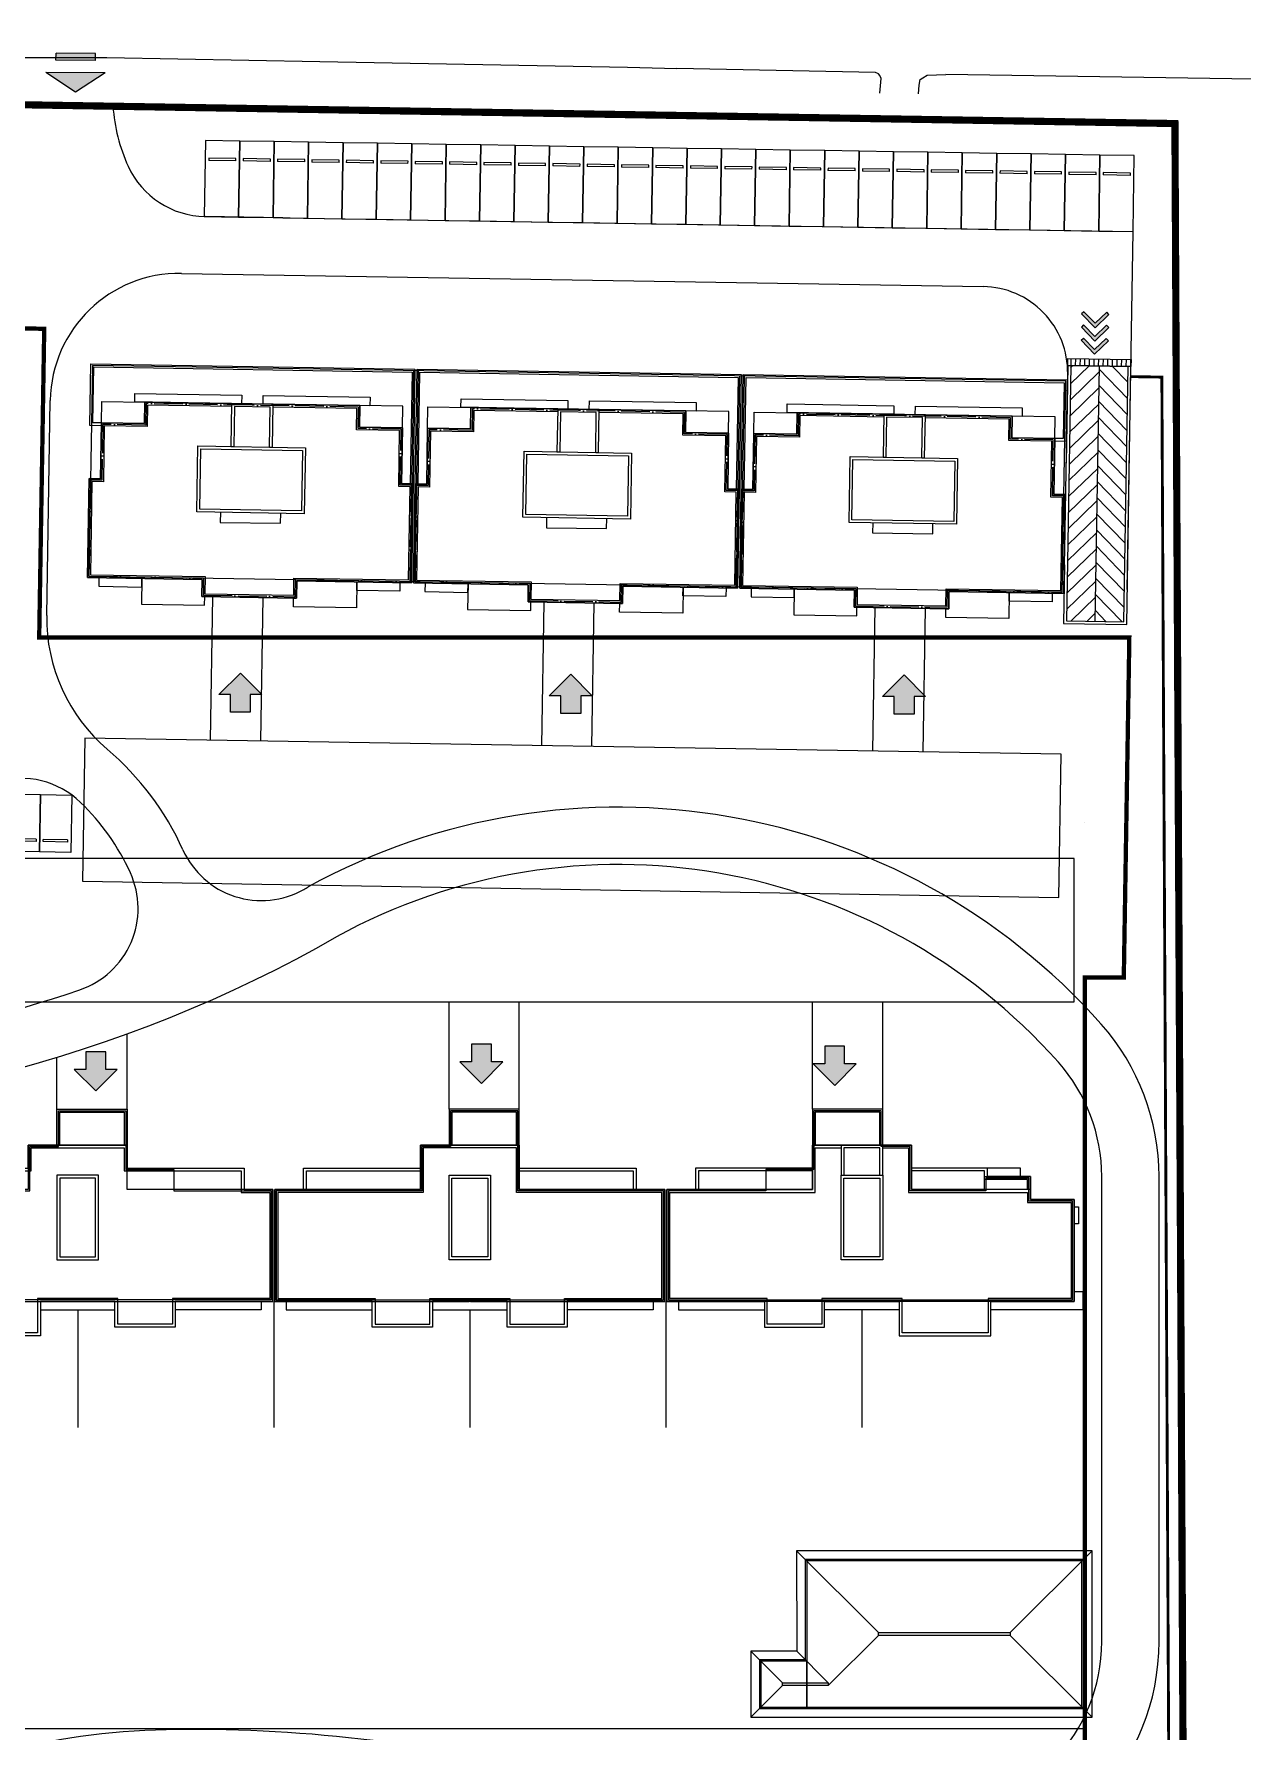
# Model space of a CAD drawing. Extents: x 30227 to 490047, y 105157 to 588160.
# Drawn here: x 264519 to 348788, y 337683 to 456062 of the extents above; entities that cross this region are included whole.
import ezdxf

# ---------------------------------------------------------------- set-up
doc = ezdxf.new("R2010")
doc.units = 0
doc.header["$LTSCALE"] = 1000
doc.header["$MEASUREMENT"] = 0
for name, pattern in [('ACAD_ISO05W100', [33, 24, -3, 0, -3, 0, -3]), ('DASH', [0.35, 0.25, -0.1]), ('DOTE', [2.4200000000000004, 2, -0.2, 0.02, -0.2])]:
    doc.linetypes.add(name, pattern=pattern)
for name, color, linetype in [('c', 7, 'Continuous'), ('DIM_ELEV', 3, 'Continuous'), ('DOTE', 10, 'DOTE'), ('dx', 251, 'Continuous'), ('JZD', 1, 'Continuous'), ('WALL', 2, 'Continuous'), ('WINDOW', 4, 'Continuous'), ('停车位', 253, 'Continuous'), ('其他', 30, 'Continuous'), ('围墙', 204, 'Continuous'), ('地下室轮廓线', 142, 'Continuous'), ('坡道', 132, 'Continuous'), ('屋顶', 115, 'Continuous'), ('消防', 8, 'Continuous'), ('看线', 251, 'Continuous'), ('道路', 206, 'Continuous')]:
    doc.layers.add(name, color=color, linetype=linetype)
doc.layers.add('ROOF', color=30, linetype='Continuous', lineweight=15)
doc.layers.add('绿地', color=96, linetype='Continuous', lineweight=50)
doc.layers.get('绿地').off()

# ---------------------------------------------------------------- blocks, each defined once
blk = doc.blocks.new('A$C7E563661')
for points in [[(2766.772112667561, 0.0472056120632634), (-0.1255278736353415, 3306.421115018428), (289.6568639278413, 738.0130923390388)], [(1536.15789516577, 3652.070885997324), (1152.708892790272, 3331.186385637178), (2994.354100557372, 1130.466136315808), (3377.803102933469, 1451.35063669014)]]:
    blk.add_hatch(color=256).paths.add_polyline_path(points)
for p, q in [((-0.125527873635292, 3306.421115018428), (2766.772112667561, 0.0472056120634079)), ((-0.125527873635292, 3306.421115018428), (2766.772112667561, 0.0472056120634079)), ((-0.125527873635292, 3306.421115018428), (289.6568639278412, 738.0130923390388)), ((1152.708892792463, 3331.186385639012), (1536.157895170152, 3652.070886000991)), ((1152.708892788738, 3331.186385639012), (2994.354100558907, 1130.466136313975)), ((1536.157895162701, 3652.070886000991), (3377.80310293287, 1451.350636690855)), ((2994.354100555181, 1130.466136313975), (3377.80310292542, 1451.350636683404)), ((289.6568639278412, 738.0130923390388), (2766.772112667561, 0.0472056120634079))]:
    blk.add_line(p, q)
blk.add_lwpolyline([(-0.125527873635292, 3306.421115018428), (2766.772112667561, 0.0472056120634079)])
blk = doc.blocks.new('A$C1AE11AAA')
at = {"layer": 'DIM_ELEV'}
blk.add_hatch(color=256, dxfattribs=at).paths.add_polyline_path([(-1426.31551682949, 6040.267026424408), (73.68448317050932, 4540.267026424408), (1573.684483170509, 6040.267026424408), (764.8634092807769, 6040.267025947571), (764.8634092807769, 7278.881979465484), (-617.4944429397583, 7278.881979942322), (-617.4944429397583, 6040.267026424408)])
at = {"layer": 'DIM_ELEV', "linetype": 'Continuous', "flags": 128}
blk.add_lwpolyline([(-1426.31551682949, 6040.267026424408), (73.68448317050932, 4540.267026424408), (1573.684483170509, 6040.267026424408), (764.8634092807769, 6040.267025947571), (764.8634092807769, 7278.881979465484), (-617.4944429397583, 7278.881979942322), (-617.4944429397583, 6040.267026424408)], close=True, dxfattribs=at)
blk = doc.blocks.new('A$C58F70749')
at = {"layer": '其他'}
for points in [[(714.6687437780201, -1167.207602240145), (506.076463855803, -1251.553679537028), (0, 0), (1251.553679518402, 506.0764638576656), (1335.899756833911, 297.4841839279979), (292.9383572191, -124.246202616021)], [(2096.86190039292, 147.5493748225271), (845.308220885694, -358.5270890146494), (1351.384684730321, -1610.080768572166), (1559.976964637637, -1525.734691249207), (1138.246578101068, -482.7732916306704), (2181.207977712154, -61.04290511086583)], [(2942.170121271163, -210.9777141734958), (1690.616441741586, -717.0541780442), (2196.692905589938, -1968.607857583091), (2405.285185523331, -1884.261780258268), (1983.554798986762, -841.3003806564956), (3026.516198586673, -419.5699941050261)]]:
    blk.add_hatch(color=256, dxfattribs=at).paths.add_polyline_path(points)
for points in [[(714.6687437780201, -1167.207602240145), (506.076463855803, -1251.553679537028), (0, 0), (1251.553679518402, 506.0764638576656), (1335.899756833911, 297.4841839279979), (292.9383572191, -124.246202616021)], [(2096.86190039292, 147.5493748225271), (845.308220885694, -358.5270890146494), (1351.384684730321, -1610.080768572166), (1559.976964637637, -1525.734691249207), (1138.246578101068, -482.7732916306704), (2181.207977712154, -61.04290511086583)], [(2942.170121271163, -210.9777141734958), (1690.616441741586, -717.0541780442), (2196.692905589938, -1968.607857583091), (2405.285185523331, -1884.261780258268), (1983.554798986762, -841.3003806564956), (3026.516198586673, -419.5699941050261)]]:
    blk.add_lwpolyline(points, close=True, dxfattribs=at)
blk = doc.blocks.new('T2-2')
at = {"layer": 'WALL', "linetype": 'DASH', "ltscale": 10000}
blk.add_lwpolyline([(14.14999997627456, 7.799999714363366), (3.999999976251274, 7.799999714829027), (3.999999976134859, 10.8999997144565), (-2.900000023772008, 10.89999971492216), (-2.900000023655593, 7.799999714363366), (-8.000000023748726, 7.799999714363366), (-8.000000023748726, 8.699999714270234), (-11.20000002370216, 8.699999714270234), (-11.20000002370216, 7.099999714177101), (-14.25000004144385, 7.099999714642763), (-14.25000004144385, -2.854503691e-07), (14.1499999712687, -4.391185939e-07)], close=True, dxfattribs=at)
at = {"layer": 'WINDOW'}
for points in [[(-10.50000002374872, 8.699999714270234), (-10.50000002374872, 9.299999714363366), (-8.200000006123444, 9.299999714363366)], [(-14.25000004144385, 6.599999708123505), (-14.55000002379529, 6.599999708123505), (-14.55000003532041, 5.39999971166253), (-14.25000002468005, 5.399999708402901)], [(-14.25000005832407, 0.6999997147358954), (-14.85000008333009, 0.6999996188096702), (-14.85000008333009, -0.6000002850778401), (-8.450000041397288, -0.6000002855435014)], [(-2.050000001094304, -0.6000002860091627), (3.14999999909196, -0.6000002860091627)], [(13.34999997622799, -4.353933036e-07), (13.34999997611157, -0.6000002855435014), (7.349999976344406, -0.6000002850778401)]]:
    blk.add_lwpolyline(points, dxfattribs=at)
at = {"layer": '屋顶', "linetype": 'Continuous', "flags": 128}
for points in [[(-0.8999999421648681, 10.89999971492216), (-0.8999999421648681, 13.39999759849161), (4.000000078580342, 13.39999759662896), (4.000000078580342, 10.8999997144565)], [(-0.699999942095019, 10.8999997144565), (-0.6999999422114342, 13.19999759830534), (3.800000078510493, 13.19999759690836), (3.800000078626908, 10.89999971492216)], [(0.5500080333440565, 10.89999971525976), (3.999999976134859, 10.8999997144565), (4.000000011525116, 9.299999714829028), (12.14999997615814, 9.299999714363366), (12.14999997720588, 7.799999712966382), (14.14999997627456, 7.799999714363366), (14.14999997615814, -4.391185939e-07), (7.349999976227991, -4.0512532e-07), (7.349999976227991, -1.800000244751572), (3.149999976274557, -1.800000245217233), (3.149999976274557, -3.515742719e-07), (-2.050000023795291, -3.520399332e-07), (-2.050000023795291, -2.400000245310366), (-8.450000041630119, -2.400000245310366), (-8.450000041513704, -2.854503691e-07), (-14.25000006228219, -2.854503691e-07), (-14.25000002363231, 7.099999714642763), (-11.19999997667037, 7.099999714177101), (-11.20000002370216, 8.699999714270234), (-8.20000000600703, 8.699999714735895), (-8.200000006123444, 9.299999714363366), (-2.900000023772008, 9.299999714829028)], [(0.5500080333440569, 10.69999971389511), (3.799999980605207, 10.69999971427023), (3.800000015995465, 9.099999714642763), (11.94999997632112, 9.099999714177102), (11.94999997736886, 7.599999712780117), (13.94999997632112, 7.599999714177101), (13.94999997608829, 0.1999995619989931), (7.149999976274557, 0.1999995950609445), (7.149999976274557, -1.600000245030969), (3.349999976227991, -1.600000244565308), (3.349999976227991, 0.1999996486119926), (-2.250000023748725, 0.1999996481463313), (-2.250000023748725, -2.200000245124101), (-8.250000041560268, -2.200000245124101), (-8.250000041443855, 0.1999997142702341), (-14.05000006104819, 0.1999997147358954), (-14.05000002472661, 6.899999714922159), (-10.99999997077975, 6.899999714922159), (-11.00000001781154, 8.499999715015292), (-8.000000005937181, 8.49999971454963), (-8.000000006053597, 9.099999714177102), (-2.700000041630119, 9.099999714177102), (-2.700000041397288, 10.69999971473589), (0.5500080333440569, 10.69999971389511)], [(-2.900000041583552, 9.299999714829028), (-2.900000041467137, 10.89999971492216), (0.5500080333440565, 10.89999971492216)]]:
    blk.add_lwpolyline(points, dxfattribs=at)
at = {"layer": '屋顶'}
for points in [[(2.000030620372854, 2.899999714922159), (2.000008033355697, 8.799999714829028), (-0.899991966667585, 8.799988612532616), (-0.8999693796504288, 2.899988612625747), (2.000030620372854, 2.899999714922159)], [(-0.6999701452441514, 3.099989378359168), (1.800029854755848, 3.099998949095606), (1.800008799065835, 8.599998948629946), (-0.6999912009341643, 8.599989377893507)]]:
    blk.add_lwpolyline(points, close=True, dxfattribs=at)
blk = doc.blocks.new('A$C6C484F75')
at = {"layer": '坡道'}
h = blk.add_hatch(dxfattribs=at)
h.set_pattern_fill('ANSI31', color=256, scale=499.9999999999999, angle=-0.9339702647350886)
h.set_pattern_definition([(44.06602973526491, (549713.8981678486, 1831866.505595684), (-552.0427286778117, 570.340151325466), [])])
h.paths.add_polyline_path([(-9234.1657525301, 231172.0367937088), (-8944.02278149128, 248969.6719470024), (-10943.75764799118, 249002.2722249031), (-11233.90003824234, 231204.6371951103)])
h = blk.add_hatch(dxfattribs=at)
h.set_pattern_fill('ANSI31', color=256, scale=499.9999999999999, angle=-90.9339702647351)
h.set_pattern_definition([(314.0660297352649, (553213.4331719875, 1831809.455125332), (570.340151325466, 552.0427286778117), [])])
h.paths.add_polyline_path([(-7234.431466817856, 231139.4363923073), (-6944.289072155952, 248937.0716876984), (-8944.02278149128, 248969.6719470024), (-9234.1657525301, 231172.0367937088)])
at = {"layer": '看线', "linetype": 'Continuous'}
h = blk.add_hatch(dxfattribs=at)
h.set_pattern_fill('ANSI31', color=256, scale=200, angle=45)
h.set_pattern_definition([(90, (-553541857.4400059, -3586432606.005113), (-317.5, 2.84e-14), [])])
h.paths.add_polyline_path([(-11143.72988414764, 249005.5323781967), (-11135.57978391647, 249505.4659495354), (-6736.165578603745, 249433.7450871468), (-6744.315678834915, 248933.8115158081)])
at = {"layer": '坡道', "linetype": 'Continuous', "flags": 128}
for points in [[(-11370.30573034286, 235107.1914563179), (-11437.18664002418, 231004.6637659073), (-7037.718065023423, 230936.2029232979), (-6744.315645694732, 248933.8115153313)], [(-11143.72988414764, 249005.5323781967), (-11254.57430815697, 242206.2480754853)], [(-10943.75764584541, 249002.2723574639), (-11233.90003824234, 231204.6371951103), (-7234.431466817856, 231139.4363923073), (-6944.28907430172, 248937.0715551377)], [(-11143.72988414764, 249005.5323781967), (-6744.315678834915, 248933.8115158081)], [(-9234.1657525301, 231172.0367937088), (-8944.022183060646, 248969.6719374657)]]:
    blk.add_lwpolyline(points, dxfattribs=at)
blk.add_lwpolyline([(-11143.72988414764, 249005.5323781967), (-11135.57978391647, 249505.4659495354), (-6736.165578603745, 249433.7450871468), (-6744.315678834915, 248933.8115158081)], close=True, dxfattribs=at)
blk = doc.blocks.new('A$C52681CFA')
at = {"layer": 'ROOF', "linetype": 'Continuous'}
for p, q in [((-3199.865627884865, 4600.188423633575), (-999.9513986110686, 2400.255835056305)), ((0.1021509170532227, 4600.188423633575), (2200.016380190849, 2400.255835056305)), ((-999.9475811719896, 2200.255835056305), (-3199.904017329216, 0.1970510482788086))]:
    blk.add_line(p, q, dxfattribs=at)
at = {"layer": 'ROOF', "linetype": 'Continuous', "flags": 128}
blk.add_lwpolyline([(20600.12939298153, 11600.18842363357), (-0.2156656980514526, 11600.18842363357), (0.1021509170532227, 4600.188423633575), (-3199.865627884865, 4600.188423633575), (-3199.904017329216, 0.1970510482788086), (20600.12939298153, -0.1378355026245117)], close=True, dxfattribs=at)
for points in [[(-0.2156656980514526, 11600.18842363357), (5700.231566071511, 5900)], [(14899.94096934795, 5900), (20600.12939298153, 11600.18842363357)], [(2200.328500747681, 2200.255835056305), (5700.231566071511, 5700)], [(20600.12939298153, -0.1378355026245117), (14903.08940970898, 5700)]]:
    blk.add_lwpolyline(points, dxfattribs=at)
at = {"layer": 'ROOF'}
for points in [[(5700.231566071511, 5900), (14903.08940970898, 5900), (14903.08940970898, 5700), (5700.231566071511, 5700)], [(-999.9513986110686, 2400.255835056305), (2200.016380190849, 2400.255835056305), (2200.328500747681, 2200.255835056305), (-999.9513986110686, 2200.255835056305)]]:
    blk.add_lwpolyline(points, close=True, dxfattribs=at)
blk = doc.blocks.new('A$C5E9A4857')
at = {"layer": '道路'}
for p, q in [((-63543.03840780258, 259313.9249362946), (-68976.84194207191, 259402.5278606415)), ((-63543.03840780258, 259313.9249362946), (-4242.090888619423, 258347.1830859184)), ((-4649.266090035438, 233376.1125302315), (-4242.090888619423, 258347.1830859184)), ((-70627.32910835743, 255428.8836750985), (-14705.94112563133, 254517.2364182473)), ((-9004.682621002197, 236146.1063528061), (-8804.539442896845, 248420.2097530365)), ((-80017.40320062637, 231574.6898565293), (-79772.83461368084, 246576.7805881501)), ((-51957.0911642313, 197128.3973398208), (-51957.0911642313, 204628.2927598953)), ((-47057.0911642313, 197128.399438858), (-47057.0911642313, 204628.2903065682)), ((-26607.20053505897, 197128.2741718292), (-26607.20053505897, 204628.2780852318)), ((-21707.20053505898, 197128.2762708664), (-21707.20053505898, 204628.2756319046)), ((-74407.19378006458, 197128.4142451286), (-74407.19377994537, 202382.6352558136)), ((-79307.19378006458, 197128.4121460914), (-79307.19378006458, 200747.4683232308)), ((-6429.422989487648, 159998.7298793793), (-6429.422989487648, 192440.8284664154)), ((-2429.422989487648, 159998.8020925522), (-2429.422989487648, 192440.8284664154))]:
    blk.add_line(p, q, dxfattribs=at)
at = {"layer": '道路', "linetype": 'Continuous', "flags": 128}
for points in [[(-68445.91201555727, 232875.4738616944), (-68608.94909858704, 222876.8029885292)], [(-64946.37721550464, 232818.4108829498), (-65109.41429853439, 222819.7400097847)], [(-45348.97971534729, 232499.0189313889), (-45512.01679837704, 222500.3480582238)], [(-41849.44491529464, 232441.9559526444), (-42012.4819983244, 222443.2850794793)], [(-22252.04741501808, 232122.5640015602), (-22415.08449804783, 222123.8931283951)], [(-18752.51261496544, 232065.5010228157), (-18915.54969799518, 222066.8301496506)]]:
    blk.add_lwpolyline(points, dxfattribs=at)
at = {"layer": '道路'}
for centre, radius, start, end in [((-63423.1728413105, 267898.4240169525), 12000, 183.8470842661921, 204.5896895722196), ((-68879.01969206333, 265401.73037529), 6000, 204.5896895722196, 269.065827673852), ((-70774.03031778336, 246430.0793790818), 9000, 89.06603255232974, 179.0660259457137), ((-14803.74193191528, 248518.033554554), 6000, 359.0658072973651, 89.06603255232974), ((-68018.99747288227, 231379.0882439613), 12000, 179.0660259457137, 229.6008545257298), ((-88796.24713003635, 206965.170068264), 20058.26802669512, 24.29216987982068, 49.60085452572978), ((-81822.6219419241, 214213.4324417114), 6000, 46.10629568507246, 106.1791713014284), ((-88796.24713003635, 206965.170068264), 16058.26802669511, 24.5259812092787, 46.10629568507246), ((-18429.42298936844, 159998.7298793793), 12000, 273.2603257644992, 0), ((-18429.42298936844, 159998.7298793793), 16000, 273.2031890110489, 0.0002458868101189), ((-70412.59157240391, 101265.0705080032), 52602.57932447067, 90.56026195546646, 116.6743553935465), ((-69913.93884778021, 50271.1792473793), 103598.9086081614, 75.40669822345674, 90.56026195546646)]:
    blk.add_arc(centre, radius, start, end, dxfattribs=at)
at = {"layer": '道路', "linetype": 'Continuous'}
for centre, radius, start, end in [((-40122.40075373649, 173194.6424617767), 45000, 41.57968553806578, 118.7716010061489), ((-65045.18858468532, 217685.270371914), 6000, 204.2921698798207, 299.57444269916), ((-79645.50458884239, 211140.4145689011), 6000, 288.7158983909952, 24.5259812092787), ((-40122.40075373649, 173194.6424617767), 41000, 41.57968553806578, 118.7716010061489), ((-106776.2535243034, 291221.5815358162), 90552.17821305004, 299.57444269916, 299.7944583137334), ((-106776.2535243034, 291221.5815358162), 94552.17821305004, 268.5669929531508, 299.7944583137334), ((-106776.2535243034, 291221.5815358162), 90552.17821305004, 268.5669929531508, 288.7158983909952), ((-18429.42298948765, 192440.8284664154), 16000, 0, 41.57968553806578), ((-18429.42298948765, 192440.8284664154), 12000, 0, 41.57968553806578)]:
    blk.add_arc(centre, radius, start, end, dxfattribs=at)
blk = doc.blocks.new('xiaofangpujiumian')
at = {"layer": '消防', "linetype": 'Continuous'}
blk.add_line((-7657.187269568443, 217128.2662315369), (-7657.187269568443, 217128.2662315369), dxfattribs=at)
at = {"layer": '消防'}
blk.add_line((-7708.288613319396, 143928.2760643959), (-7708.288613319396, 153928.2760643959), dxfattribs=at)
at = {"layer": '消防', "linetype": 'Continuous'}
blk.add_lwpolyline([(-77521.25900912285, 213034.6561803818), (-9430.557916164398, 211910.719974041), (-9267.314956307411, 221909.3750815392), (-77358.01584672928, 223019.6536903382)], close=True, dxfattribs=at)
at = {"layer": '消防', "linetype": 'Continuous', "flags": 128}
blk.add_lwpolyline([(-92657.19538855553, 204628.3109664917), (-8357.199856162071, 204628.2689237595), (-8357.194849967957, 214628.2689237595), (-92657.19038200378, 214628.3109664917), (-92657.19538855553, 204628.3109664917)], close=True, dxfattribs=at)
blk.add_lwpolyline([(-7708.288613319396, 143928.2760643959), (-92008.28420984745, 143928.2760643959), (-92008.28455471992, 153928.2760643959), (-7708.288613319396, 153928.2760643959)], dxfattribs=at)
blk = doc.blocks.new('7#T2-1')
at = {"layer": 'WALL', "linetype": 'DASH', "ltscale": 10000}
blk.add_lwpolyline([(6850.014417290687, 1799.945116996765), (20400.01439416409, 1799.836718559265), (20400.07675588131, 9599.836872577665), (10250.07675623893, 9599.918016433718), (10250.10153913498, 12699.91801595688), (3350.10150372982, 12699.97317790985), (3350.076720952988, 9599.97317790985), (-6799.923278927803, 9600.054321765901), (-6799.985630512238, 1800.05416727066), (6750.014346480369, 1799.945916652679)], dxfattribs=at)
at = {"layer": 'WINDOW'}
for points in [[(-5999.985635519028, 1800.047777175903), (-5999.990432143211, 1200.047926425934), (0.0095932483673096, 1199.999959945678)], [(4200.009559750557, 1199.966382980346), (9400.009625792503, 1199.924811840057)], [(19600.01439929008, 1799.843118667602), (19600.00960254669, 1199.84326839447), (13600.00958514213, 1199.891235828399)]]:
    blk.add_lwpolyline(points, dxfattribs=at)
at = {"layer": '屋顶', "linetype": 'Continuous'}
for points in [[(10250.10153925419, 12699.91810941696), (10250.11688351631, 15199.91581916809), (5350.116883516312, 15199.95728206634), (5350.101557016373, 12699.95728206634)], [(10050.10153937339, 12699.91933679581), (10050.11565577984, 14999.91751146316), (5550.115657448769, 14999.95558929443), (5550.101557016373, 12699.95605564117)], [(3350.088712573052, 11099.97317790985), (3350.10146856308, 12699.97317790985), (6800.101486206054, 12699.94559718381)], [(6800.101486206054, 12699.9455983278), (10250.10153913498, 12699.91801595688), (10250.08874797821, 11099.91801548004)], [(-4599.923279762268, 9600.036734104158), (-4599.91288626194, 10900.03673362732), (3350.115822792054, 10899.97317743301)], [(10250.08714914322, 10899.91801595688), (18200.08714878559, 10899.85446071624), (18200.07675743103, 9599.918016433718)]]:
    blk.add_lwpolyline(points, dxfattribs=at)
at = {"layer": '屋顶'}
for points in [[(8250.101486206053, 12699.97294330597), (10250.10153949261, 12699.95695447922), (10250.07675635814, 9599.918016433718), (20400.07675635815, 9599.918016433718), (20400.01439917088, 1799.836718559265), (13600.01438176632, 1799.891115665436), (13599.99999177456, -0.1087250709533691), (9399.999995827675, -0.0751476287841797), (9400.014385819435, 1799.924563407898), (4200.014386177063, 1799.966134548187), (4199.999995827675, -0.0335760116577149), (0, 0), (0.0143898725509644, 1799.999839782715), (-6799.985635519028, 1800.05416727066), (-6799.923279881477, 9599.918016433718), (3350.126216053963, 9599.918016433718), (3350.101432919502, 12699.95695447922), (5350.101486206055, 12699.97294330597)], [(6800.101486206054, 12499.98453523065), (3550.103031754494, 12499.95855331421), (3550.127815008164, 9399.918016433716), (-6599.92487859726, 9399.918016433716), (-6599.984036564826, 2000.052570343018), (200.0159887075424, 1999.99824142456), (200.0015987157822, 199.9984011650085), (4000.001594662665, 199.9680223464966), (4000.015984892845, 1999.967732906341), (9600.015984654427, 1999.922964572906), (9600.001594662666, 199.9232535362244), (13400.00159060955, 199.8928747177124), (13400.01598060131, 1999.892714500427), (20200.01599812508, 1999.838318824768), (20200.07515740394, 9399.918016433716), (10050.07515740394, 9399.918016433716), (10050.09994065761, 12499.95855331421), (6800.101486206054, 12499.98453523065)], [(-4799.923279643059, 9600.03833293915), (-4799.911287307739, 11100.03833246231), (3350.088712573052, 11099.97317790985)], [(10250.08874809742, 11099.9180150032), (18400.08874762058, 11099.85286140442), (18400.07675755024, 9599.918016433718)], [(4200.014354467391, 1799.966134548187), (4200.014354467391, 1799.966134548187), (4200.004766225815, 599.9661998748779)]]:
    blk.add_lwpolyline(points, dxfattribs=at)
for points in [[(5350.101486206055, 4699.957188606262), (5350.101486206055, 10599.9571890831), (8250.101486206053, 10599.9571890831), (8250.101486206053, 4699.957189083099), (5350.101486206055, 4699.957188606262)], [(8050.101486086845, 4899.957189083099), (5550.101486086845, 4899.957189083099), (5550.101486086845, 10399.9571890831), (8050.101486086845, 10399.9571890831)]]:
    blk.add_lwpolyline(points, close=True, dxfattribs=at)
blk = doc.blocks.new('7#T2-2')
at = {"layer": 'WALL', "linetype": 'DASH', "ltscale": 10000}
blk.add_lwpolyline([(-28400.0000385046, 7800), (-18250.0000385046, 7800.000000476837), (-18250.00003838539, 10900), (-11350.0000385046, 10900.00000047683), (-11350.00003862381, 7800), (-6250.000038504601, 7800), (-6250.000038504601, 8700), (-3050.000038504601, 8700), (-3050.000038504601, 7100), (-2.07424163818e-05, 7100.000000476836), (-2.07424163818e-05, 0), (-28400.00003349781, -0.0001535415649414)], close=True, dxfattribs=at)
at = {"layer": 'WINDOW'}
for points in [[(-3750.000038504601, 8700), (-3750.000038504601, 9300), (-6050.000056147576, 9300)], [(-2.07424163818e-05, 6599.999993801117), (299.9999616146088, 6599.999993801117), (299.9999730587006, 5399.999997138976), (-3.75509262085e-05, 5399.999993801117)], [(-3.9339065552e-06, 700.000000476837), (600.0000211000443, 699.9999046325682), (600.0000211000443, -599.9999995231628), (-5800.000020861626, -600)], [(-27600.0000385046, -0.0001497268676758), (-27600.00003838539, -600), (-21600.00003862381, -599.9999995231628)], [(-12200.00006115436, -600.000000476837), (-17400.00006127357, -600.000000476837)]]:
    blk.add_lwpolyline(points, dxfattribs=at)
at = {"layer": '屋顶', "linetype": 'Continuous'}
for points in [[(-13350.00012004375, 10900.00000047683), (-13350.00012004375, 13399.99788427353), (-18250.00014078617, 13399.99788236618), (-18250.00014078617, 10900)], [(-13550.00012016296, 10900), (-13550.00012004375, 13199.99788379669), (-18050.00014078617, 13199.99788236618), (-18050.00014090538, 10900.00000047683)], [(-16250.00005614757, 10900.00000047683), (-18250.00003838539, 10900.00004482269), (-18250.0000385046, 7800.000000476837), (-28400.0000385046, 7800.000000476837), (-28400.00003838539, -0.0001535415649414), (-21600.0000385046, -0.000119686126709), (-21600.0000385046, -1799.999958992004), (-17400.0000385046, -1799.999959468841), (-17400.0000385046, -6.5803527832e-05), (-12200.00003838539, -6.62803649902e-05), (-12200.00003838539, -2399.999959468841), (-5800.000020623207, -2399.999959468841), (-5800.000020742416, 0), (0, 0), (-3.86238098145e-05, 7100.000000476836), (-3050.00008559227, 7100), (-3050.000064849854, 7800), (-11350.00003862381, 7800), (-11350.00002074241, 10900.00000047683), (-13350.00012004375, 10900.00000047683)], [(-13350.00012004375, 10700.00000047683), (-11550.00002193451, 10700.00000047683), (-11550.0000398159, 7600), (-3250.000070929527, 7600), (-3250.000091433526, 6900.000000476836), (-200.0000375509262, 6900.000000476836), (-200.0000011920929, 200.0000004768371), (-6000.000020742416, 200), (-6000.000020623208, -2199.999959468842), (-12000.0000385046, -2199.999959468842), (-12000.0000385046, 199.999933719635), (-17600.0000385046, 199.9999341964721), (-17600.0000385046, -1599.999958992004), (-21400.0000385046, -1599.999959468841), (-21400.0000385046, 199.9998807907104), (-28200.00003826618, 199.9998474121094), (-28200.0000385046, 7600.000000476836), (-18050.0000385046, 7600.000000476836), (-18050.00003838539, 10700.00004053116), (-16250.00006055832, 10700.00000047683)], [(-18250.0000385046, 9300.000000476837), (-26400.00003838539, 9300), (-26400.00003957748, 7800.000000476837)], [(-18250.0000385046, 9100.000000476837), (-26200.0000385046, 9100), (-26200.00003945828, 7800.000000476837)], [(-3050.000064969063, 7800), (-3050.000038504601, 8700), (-6050.000056266785, 8700.000000476837), (-6050.000056147576, 9300), (-11350.00002992153, 9300.000000476837)], [(-3250.000064969063, 7800), (-3250.000044465065, 8500.000000476835), (-6250.000056266785, 8500), (-6250.000056147576, 9100), (-11350.00003111362, 9100)]]:
    blk.add_lwpolyline(points, dxfattribs=at)
at = {"layer": '屋顶'}
for points in [[(-13350.00809550285, 8799.988898277283), (-13350.00005614757, 10899.98889827728), (-16250.00005614757, 10900.00000047683), (-16250.00809562206, 8800.000000476837)], [(-13550.00809562206, 8799.989663600922), (-13550.00082182884, 10699.98966360092), (-16050.00082182884, 10699.99923419952), (-16050.00809562206, 8799.999234676361)]]:
    blk.add_lwpolyline(points, dxfattribs=at)
for points in [[(-16250.03068256378, 2900.000000476837), (-16250.00809562206, 8800.000000476837), (-13350.00809550285, 8799.988898277283), (-13350.03068256378, 2899.988898277283), (-16250.03068256378, 2900.000000476837)], [(-13550.02991700172, 3099.989664077759), (-16050.02991700172, 3099.999234676361), (-16050.00886130333, 8599.999234199524), (-13550.00886130333, 8599.98966360092)]]:
    blk.add_lwpolyline(points, close=True, dxfattribs=at)
blk = doc.blocks.new('shangyepeitao')
at = {"layer": 'WALL', "linetype": 'Continuous', "flags": 128}
for points in [[(-76202.7421939373, 244803.2411780358), (-77002.58361542225, 244816.2734293938), (-76932.56162266596, 249115.0373940513), (-54335.78277842864, 248746.7142314957), (-54465.80281829834, 240748.8530731201)], [(-76199.48391759396, 245003.2146353722), (-76799.3517165184, 245012.9886078835), (-76735.8432414995, 248911.8043561028), (-54539.0149932371, 248550.0003109024), (-54665.77227532863, 240752.113749981)], [(-54315.77518904209, 240746.4216914177), (-54185.63789265021, 248744.2668986366), (-31588.71528892382, 248375.9413919495), (-31718.73732948303, 240377.9572010041)], [(-54115.79794585705, 240743.1608872414), (-53988.92350940569, 248541.0339255379), (-31791.89814762934, 248179.2266674088), (-31918.70678639412, 240381.2178783417)], [(-31568.84851300716, 240375.3789105416), (-31438.69851164683, 248373.4961471603), (-8841.784162567696, 248005.1707763717), (-8911.642682313919, 243706.3075790405), (-9711.447477698326, 243719.3430962563)], [(-31368.87126994133, 240372.1181063652), (-31241.98412852152, 248170.2631745384), (-9044.95618443354, 247808.4558739708), (-9108.357032299044, 243909.5403733253), (-9708.1881275177, 243919.3165359498)]]:
    blk.add_lwpolyline(points, dxfattribs=at)
blk.add_lwpolyline([(-27108.72652149201, 165727.8292922974), (-27108.72652149201, 158727.8292922974), (-30308.7265496254, 158727.8292922974), (-30308.7265496254, 155327.8292922974), (-7708.726521492005, 155327.8292922974), (-7708.726521492005, 165727.8292922974)], close=True, dxfattribs=at)
blk = doc.blocks.new('靠墙车位')
at = {"layer": '停车位'}
for p, q in [((600, 5300), (-1800, 5300)), ((-1800, 5300), (-1800, 0)), ((600, 0), (600, 5300)), ((-1550, 1380), (350, 1380)), ((-1550, 1380), (-1550, 1220)), ((-1550, 1220), (350, 1220)), ((350, 1220), (350, 1380)), ((-1800, 0), (600, 0))]:
    blk.add_line(p, q, dxfattribs=at)
blk = doc.blocks.new('微型车位')
at = {"layer": '停车位'}
for p, q in [((2200, 4000), (0, 4000)), ((0, 4000), (0, 0)), ((2200, 0), (2200, 4000)), ((0, 0), (2200, 0)), ((250, 880), (1950, 880)), ((250, 880), (250, 720)), ((250, 720), (1950, 720)), ((1950, 720), (1950, 880))]:
    blk.add_line(p, q, dxfattribs=at)
blk = doc.blocks.new('1+16体块')
at = {"layer": 'c'}
for points in [[(-6750, 7600), (-3750, 7600), (-3750, 6100), (-6750, 6100)], [(-4450, 8199.999999523163), (3000, 8199.999999523163), (3000, 7600), (-4450, 7600)], [(4499.99996817112, 8199.999999523163), (11949.99998402595, 8199.999999523163), (11949.99998402595, 7600), (4499.99996817112, 7600)], [(14250, 7600), (11250, 7600), (11250, 6100), (14250, 6100)], [(-6750, -5300), (-3750.000015974045, -5300), (-3750.000015974045, -4700), (-6750, -4700)], [(11249.99998402595, -4700), (14249.99998402595, -4700), (14249.99998402595, -5300), (11249.99998402595, -5300)]]:
    blk.add_lwpolyline(points, close=True, dxfattribs=at)
for points in [[(1650.000000119209, 0), (1650.000000119209, -700), (5850.000000119209, -700), (5850.000000119209, 0)], [(-3750, -4700), (-3750, -6500), (650, -6500), (650, -5900), (450, -5900), (450, -4700), (-3750, -4700)], [(11250, -4700), (11250, -6500), (6850, -6500), (6850, -5900), (7050, -5900), (7050, -4700), (11250, -4700)]]:
    blk.add_lwpolyline(points, dxfattribs=at)
at = {"layer": 'DOTE'}
blk.add_lwpolyline([(3750, 7500), (-3650, 7500), (-3650, 6000), (-6650, 6000), (-6650, 2100), (-7450, 2100), (-7450, -4600), (550, -4600), (550, -5800), (6950, -5800), (6950, -4600), (14950, -4600), (14950, 2100), (14150, 2100), (14150, 6000), (11150, 6000), (11150, 7500), (3750, 7500)], dxfattribs=at)
at = {"layer": 'WALL', "linetype": 'DASH', "ltscale": 10000}
blk.add_lwpolyline([(-3750, 7600), (-1099.999984145164, 7600), (11249.99999988079, 7600), (11250, 6100), (14249.99999988079, 6100), (14249.99999988079, 2199.999999523163), (15049.99999988079, 2200), (15050, -4700), (7049.999999880791, -4700), (7049.999999880791, -5900), (450, -5900), (450.0000158548354, -4700), (-7549.999984145164, -4699.999999523162), (-7550, 2200), (-6749.999984145164, 2200), (-6750, 6100), (-3750, 6100), (-3750, 7600)], dxfattribs=at)
at = {"layer": '屋顶'}
for points in [[(2300, 7600), (-3750, 7600), (-3750, 6100), (-6750, 6100), (-6750, 2200), (-7550, 2200), (-7550, -4700), (450, -4700), (450, -5900), (7050, -5900), (7050, -4700), (15050, -4700), (15050, 2200), (14250, 2200), (14250, 6100), (11250, 6100), (11250, 7600), (5200.000000119209, 7600)], [(2300, 7400), (-3550, 7400), (-3550, 5900), (-6550, 5900), (-6550, 2000), (-7350, 2000), (-7350, -4500), (650, -4500), (650, -5700), (6850, -5700), (6850, -4500), (14850, -4500), (14850, 2000), (14050, 2000), (14050, 5900), (11050, 5900), (11050, 7400), (5200.000000119209, 7400)]]:
    blk.add_lwpolyline(points, dxfattribs=at)
at = {"layer": '屋顶', "linetype": 'Continuous'}
for points in [[(2300, 4600), (5200.000000119209, 4600), (5200.000000119209, 7600), (2300, 7600)], [(0, 4600), (7500, 4600), (7500, 0), (0, 0)], [(200, 4400), (7300, 4400), (7300, 200), (200, 200)]]:
    blk.add_lwpolyline(points, close=True, dxfattribs=at)
blk.add_lwpolyline([(5000.000000119209, 4600), (5000.000000119209, 7400), (2500, 7400), (2500, 4600)], dxfattribs=at)
blk = doc.blocks.new('轴线')
at = {"layer": 'DOTE', "linetype": 'Continuous', "flags": 128}
for points in [[(-9182.588073134422, 233209.6998381615), (-8943.054700025765, 247906.999544071), (-76834.00023270532, 249013.608939575), (-77073.56114685535, 234316.2989516258)], [(-92557.23399221897, 190728.4816308022), (-89507.2341196537, 190728.4816308022), (-89507.23399972916, 192328.4816308022), (-86507.23409426212, 192328.4816308022), (-86507.23409426212, 191428.4816308022), (-81207.23411214352, 191428.4816308022), (-81207.23411214352, 194528.4816308021), (-79207.23399221897, 194528.4816308021), (-79207.23399221897, 197028.4792866707), (-74507.23409187792, 197028.4792847633), (-74507.23411262035, 192928.4816336632), (-71157.23397505283, 192928.4813904762), (-71157.23397505283, 191428.4816308022), (-64357.23409426212, 191428.4816308022), (-64357.23409426212, 183828.4816308021), (-92557.23399221897, 183828.4816308021)], [(-37007.23409283161, 191428.6615657806), (-43807.23412001133, 191428.6615653038), (-45444.61629331111, 191428.4832677841), (-47157.21800410747, 191428.4832677841), (-47157.23371386528, 197028.6615576744), (-51857.23408949375, 197028.6611747742), (-51857.23409426212, 194528.6615657806), (-53857.23409402371, 194528.6615657806), (-53857.23409235477, 191428.4832677841), (-62007.23410081863, 191428.6616997719), (-64007.23409366608, 191428.6590118408), (-64007.23406672478, 183828.6615157127), (-63207.23409771919, 183828.6611151695), (-37007.23409235477, 183828.6611948013)], [(-8457.240797638893, 190728.303691864), (-11507.24067020416, 190728.303691864), (-11507.2407901287, 192328.303691864), (-14507.24069559574, 192328.303691864), (-14507.24069559574, 191428.303691864), (-19807.24067771435, 191428.303691864), (-19807.24067771435, 194528.303691864), (-21807.24079763889, 194528.303691864), (-21807.24079763889, 197028.3013477325), (-26507.24069797993, 197028.3013458252), (-26507.24067723751, 192928.303694725), (-29857.24081480503, 192928.3034515381), (-29857.24081480503, 191428.303691864), (-36657.24069559574, 191428.303691864), (-36657.24069559574, 183828.303691864), (-8457.240797638893, 183828.303691864)]]:
    blk.add_lwpolyline(points, close=True, dxfattribs=at)
for points in [[(-54436.85057271405, 248648.5396942366), (-54676.38777053356, 233951.2291088104)], [(-54326.46723639964, 233945.8842329979), (-54086.8994308798, 248642.8355578649)], [(-31689.9812529175, 248277.7700857389), (-31929.5186368227, 233580.448094368)], [(-31579.61308073998, 233574.7625899315), (-31340.03953421995, 248272.0661029089)]]:
    blk.add_lwpolyline(points, dxfattribs=at)
at = {"layer": 'DOTE', "linetype": 'Continuous'}
for points in [[(-27008.59715664387, 155428.0177149772), (-7808.597128510474, 155428.0177149772), (-7808.597128510474, 165628.0177149773), (-27008.59715664387, 165628.0177149773)], [(-27008.59712851048, 158628.0177149772), (-30208.59715664387, 158628.0177149772), (-30208.59715664387, 155428.0177149772), (-27008.59712851048, 155428.0177149772)]]:
    blk.add_lwpolyline(points, close=True, dxfattribs=at)
blk = doc.blocks.new('GC0000')
at = {"linetype": 'Continuous'}
blk.add_point((0, 0), dxfattribs=at)
blk = doc.blocks.new('lvhuamianji')
at = {"layer": 'JZD', "color": 10, "linetype": 'Continuous', "xscale": 1000.004284484651, "yscale": 1000.004284484651, "zscale": 1000.004284484651}
for p in [(-1324.138627409935, 265887.6660432816), (-1324, 265886.0000004768)]:
    blk.add_blockref('GC0000', p, dxfattribs=at)

msp = doc.modelspace()

# ---------------------------------------------------------------- linework, layer by layer
at = {"layer": 'dx', "linetype": 'Continuous', "flags": 128}
for points in [[(250941.3689600967, 453142.9789611298), (251079.6988496326, 453750.7568384605), (251345.6999551795, 454167.7583323914), (251626.7011541866, 454437.7596065003), (252721.7058310054, 454422.7597176034), (269592.7781097434, 454408.7593842942), (284461.8417766831, 454139.7584859329), (305919.9337669156, 453749.4385906654)], [(250941.3689600967, 453142.9789611298), (251079.6988496326, 453750.7568384605), (251345.6999551795, 454167.7583323914), (251626.7011541866, 454437.7596065003), (252721.7058310054, 454422.7597176034), (269592.7781097434, 454408.7593842942), (284461.8417766831, 454139.7584859329), (305919.9337669156, 453749.4385906654)], [(305919.9337669156, 453749.4385906654), (309364.9484879516, 453655.7564512688)], [(305919.9337669156, 453749.4385906654), (309364.9484879516, 453655.7564512688)]]:
    msp.add_lwpolyline(points, dxfattribs=at)
for points, elevation in [([(323525.5118782065, 451934.7514993149), (323604.0095582745, 452944.7532879311), (323517.0092001698, 453157.7540832954), (323430.0088420651, 453285.7545534569), (323215.0079111598, 453369.7553235489), (309364.9484879516, 453655.7564512688)], 5115.021915150902), ([(323525.5118782065, 451934.7514993149), (323604.0095582745, 452944.7532879311), (323517.0092001698, 453157.7540832954), (323430.0088420651, 453285.7545534569), (323215.0079111598, 453369.7553235489), (309364.9484879516, 453655.7564512688)], 5115.021915150902), ([(326219.4718138716, 451889.9076940019), (326263.0209556363, 452491.751405378), (326345.0212825082, 452877.7531568008), (326515.0220353149, 453007.7535578209), (326813.0232582829, 453180.7541033226), (328130.028930261, 453240.7544776398)], 5116.021919435389), ([(326219.4718138716, 451889.9076940019), (326263.0209556363, 452491.751405378), (326345.0212825082, 452877.7531568008), (326515.0220353149, 453007.7535578209), (326813.0232582829, 453180.7541033226), (328130.028930261, 453240.7544776398)], 5116.021919435389), ([(374179.2262804053, 452531.7516547638), (328130.028930261, 453240.7544776398)], 4968.021285331314), ([(374179.2262804053, 452531.7516547638), (328130.028930261, 453240.7544776398)], 4968.021285331314)]:
    msp.add_lwpolyline(points, dxfattribs=dict(at, elevation=elevation))
at = {"layer": 'JZD', "color": 1, "linetype": 'ACAD_ISO05W100', "ltscale": 500, "const_width": 500, "flags": 128}
msp.add_lwpolyline([(187597.0990590594, 452364.2066070038, 0.4203025590412598), (162189.0872468493, 427257.206799646), (163171.0872468493, 203753.206799646, 0.356822862925555), (183316.0872468494, 179339.206799646), (190987.0872468493, 177951.206799646), (210394.0872468494, 178036.206799646), (248473.0872468494, 179697.206799646), (345429.0872468494, 183926.206799646), (344105.0872468493, 449812.2067996461), (241092.0872468494, 451491.206799646), (187597.0872468493, 452364.206799646)], format="xyb", close=True, dxfattribs=at)
at = {"layer": '围墙', "linetype": 'DASH', "ltscale": 10, "const_width": 200}
msp.add_lwpolyline([(256497.0323167585, 183160.0230099159), (256501.9443001292, 181548.8334680992), (344421.9557847521, 185382.0321299035), (343193.3146234296, 432124.7168094116), (341022.0928953431, 432160.1053673226)], dxfattribs=at)
at = {"layer": '围墙', "linetype": 'Continuous', "flags": 128}
for points in [[(267571.8933872722, 367054.6228105027), (267571.8933804772, 358854.6228105027)], [(281246.89336951, 367654.6205131013), (281246.8933625958, 358854.6206084687)], [(294921.8885981581, 367054.5133134324), (294921.8885913632, 358854.5133134323)], [(308596.8900991223, 367654.4735027749), (308596.8901762508, 358854.4712134797)], [(322271.8463394187, 367054.5105158288), (322271.8463326238, 358854.5105158288)]]:
    msp.add_lwpolyline(points, dxfattribs=at)
at = {"layer": '地下室轮廓线', "linetype": 'DASH', "ltscale": 10, "const_width": 300, "flags": 128}
msp.add_lwpolyline([(171221.9759536527, 437029.1801449257), (171221.980520799, 304623.9218541581), (183320.7120826982, 304623.9222718674), (183320.7122034572, 301123.9228202302), (248271.9806412004, 301123.9250604111), (248271.9808756851, 294323.9250604111), (254245.7865745566, 294323.9252664048), (254245.7882843755, 244754.4792686898), (294795.7882440827, 244754.48066773), (294795.7883389733, 242004.48066773), (300395.7883389733, 242004.4808608491), (300395.7882440828, 244754.480860849), (338245.7882440827, 244754.4821664292), (338245.7876024984, 263354.482164045), (337821.8529955886, 263354.4821492631), (337821.8486184619, 390254.4827834565), (340538.9635689996, 390254.4828769165), (340925.3272639058, 413954.4828897911), (264885.1210766576, 413954.4802671867), (265236.301593139, 435496.3030468422)], close=True, dxfattribs=at)

# ---------------------------------------------------------------- block references
at = {"layer": 'DIM_ELEV', "linetype": 'Continuous', "xscale": -1, "rotation": 180}
for p in [(278845.4991499923, 416021.8370906311), (301892.6310499452, 415941.5081349808), (325144.7867396615, 415892.8860775429)]:
    msp.add_blockref('A$C1AE11AAA', p, dxfattribs=at)
at = {"layer": 'DIM_ELEV', "linetype": 'Continuous'}
for p in [(268761.3116238854, 377790.2161046463), (295660.8910481475, 378317.4582497078), (320300.4640489362, 378183.6475855309)]:
    msp.add_blockref('A$C1AE11AAA', p, dxfattribs=at)
at = {"layer": 'DOTE', "linetype": 'Continuous'}
msp.add_blockref('轴线', (345429.0719139121, 183926.2062202889), dxfattribs=at)
at = {"layer": 'ROOF', "linetype": 'Continuous'}
msp.add_blockref('A$C52681CFA', (317720.6692405484, 338654.2944399315), dxfattribs=at)
at = {"layer": 'WALL', "linetype": 'Continuous'}
for name, p in [('shangyepeitao', (345429.2166398309, 183926.3952223259)), ('7#T2-1', (288121.8790053866, 365854.5663458306)), ('7#T2-2', (337071.8868318341, 367654.4830895859))]:
    msp.add_blockref(name, p, dxfattribs=at)
at = {"layer": 'WALL', "linetype": 'Continuous', "rotation": 359.065824929554}
for p in [(275879.5460232041, 422720.9115187126), (298626.6115120195, 422350.0156461198), (321373.3904761813, 421978.975273748)]:
    msp.add_blockref('1+16体块', p, dxfattribs=at)
at = {"layer": 'WALL', "xscale": 1000, "yscale": 1000, "zscale": 1000}
msp.add_blockref('T2-2', (267021.8933882258, 367654.6230970818), dxfattribs=at)
at = {"layer": '停车位', "color": 8, "rotation": 179.0660299259232}
for p in [(277081.9164090894, 448619.1543528039), (279481.5975547574, 448580.0340382057), (281881.2787004254, 448540.9137236077), (284280.9598460935, 448501.7934094864), (286680.6409917615, 448462.6730948884), (289080.3221374295, 448423.5527802902), (291480.0032830975, 448384.4324656922), (293879.6844287656, 448345.312151094), (296279.3655744336, 448306.191836496), (298679.0467201016, 448267.0715218978), (301078.7278657697, 448227.9512072998), (303478.4090114377, 448188.8308927017), (305878.0901571057, 448149.7105781037), (308277.7713027738, 448110.5902635056), (310677.4524484418, 448071.4699489075), (313077.1335941098, 448032.3496343094), (315476.8147397778, 447993.2293201882), (317876.4958854459, 447954.1090055901), (320276.1770311139, 447914.988690992), (322675.858176782, 447875.8683768708), (325075.53932245, 447836.7480622726), (327475.220468118, 447797.6277476746), (329874.901613786, 447758.5074335533), (332274.582759454, 447719.3871189553), (334674.2639051221, 447680.266804834), (337073.9450507901, 447641.1464902359), (339473.6261964582, 447602.0261756378)]:
    msp.add_blockref('靠墙车位', p, dxfattribs=at)
at = {"layer": '停车位', "linetype": 'Continuous', "xscale": -1, "rotation": 359.0658248406657}
for p in [(264902.5228280566, 399005.0577789742), (267102.2304167293, 398969.1896163422)]:
    msp.add_blockref('微型车位', p, dxfattribs=at)
at = {"layer": '其他', "xscale": -0.9599999967384322, "yscale": 0.9600000008940696, "zscale": 0.9599999999999999, "rotation": 309.6360538060415}
msp.add_blockref('A$C7E563661', (267053.3440657399, 451328.6148697335, -1.7162446357e-06), dxfattribs=at)
at = {"layer": '其他', "rotation": 112.0498556010989}
msp.add_blockref('A$C58F70749', (338500.6641226552, 433722.7448336082), dxfattribs=at)
at = {"layer": '消防', "linetype": 'Continuous'}
msp.add_blockref('xiaofangpujiumian', (345429.0872468494, 183926.206799646), dxfattribs=at)
at = {"layer": '绿地', "linetype": 'Continuous'}
msp.add_blockref('lvhuamianji', (345429.0723280452, 183926.218456884), dxfattribs=at)
at = {"layer": '道路', "linetype": 'Continuous'}
for name, p in [('A$C5E9A4857', (345429.0872468494, 183926.2067991692)), ('A$C6C484F75', (347777.8187530778, 183926.2080875832))]:
    msp.add_blockref(name, p, dxfattribs=at)

doc.saveas('drawing.dxf')
